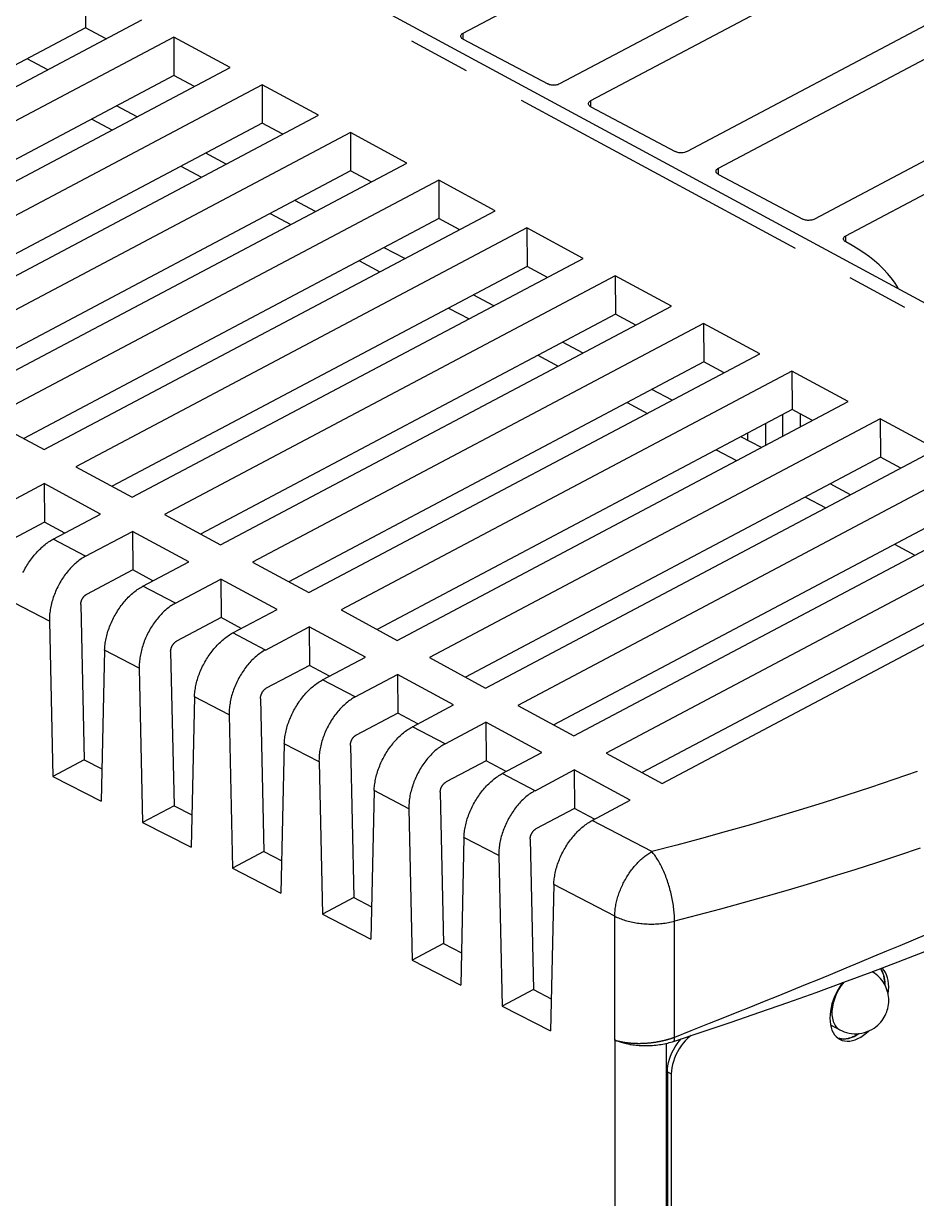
# Model space of a CAD drawing. Extents: x 0 to 34, y -0.3 to 21.7.
# Drawn here: x 28.954 to 30.965, y 12.796 to 15.443 of the extents above; entities that cross this region are included whole.
import ezdxf

# ---------------------------------------------------------------- set-up
doc = ezdxf.new("R2010")
doc.units = 0
doc.header["$LTSCALE"] = 1.87
doc.linetypes.add('CENTER', pattern=[0.6, 0.375, -0.075, 0.075, -0.075])
doc.layers.get('0').update_dxf_attribs({"linetype": 'CONTINUOUS'})
doc.layers.add('DEFAULT_1', color=7, linetype='CENTER')

msp = doc.modelspace()

# ---------------------------------------------------------------- linework, layer by layer
at = {"color": 7, "linetype": 'CONTINUOUS'}
for p, q in [((31.736, 14.4065), (27.6872, 16.5945)), ((29.9442, 15.4216), (30.6991, 15.8216)), ((30.9156, 15.7068), (30.1608, 15.3068)), ((30.2315, 15.2693), (30.9863, 15.6694)), ((31.2029, 15.5546), (30.448, 15.1546)), ((29.0932, 15.5199), (29.0938, 15.4334)), ((30.5187, 15.1171), (31.2736, 15.5171)), ((28.2046, 14.9128), (29.2205, 15.4511)), ((29.0938, 15.4334), (28.1586, 14.9376)), ((29.2921, 15.4124), (28.2762, 14.8741)), ((29.14, 15.4084), (29.0938, 15.4334)), ((29.2921, 15.4124), (29.2927, 15.3259)), ((29.4193, 15.3437), (29.2921, 15.4124)), ((29.9442, 15.4075), (30.1343, 15.3068)), ((31.4901, 15.4024), (30.7353, 15.0024)), ((29.009, 15.339), (28.9624, 15.3637)), ((30.806, 14.9649), (31.5608, 15.3649)), ((28.4035, 14.8053), (29.4193, 15.3437)), ((29.2927, 15.3259), (28.3575, 14.8302)), ((29.491, 15.3049), (28.4752, 14.7666)), ((29.3388, 15.301), (29.2927, 15.3259)), ((29.491, 15.3049), (29.4916, 15.2184)), ((29.6181, 15.2362), (29.491, 15.3049)), ((29.2098, 15.2326), (29.1633, 15.2573)), ((30.2315, 15.2553), (30.4215, 15.1546)), ((28.6023, 14.6979), (29.6181, 15.2362)), ((29.1076, 15.2278), (29.1541, 15.2031)), ((29.4916, 15.2184), (28.5565, 14.7227)), ((29.6899, 15.1974), (28.6741, 14.6591)), ((29.5376, 15.1935), (29.4916, 15.2184)), ((29.6899, 15.1974), (29.6905, 15.1109)), ((29.8169, 15.1287), (29.6899, 15.1974)), ((29.4106, 15.1262), (29.3642, 15.1508)), ((28.8012, 14.5905), (29.8169, 15.1287)), ((29.3085, 15.1213), (29.3549, 15.0967)), ((29.6905, 15.1109), (28.7554, 14.6152)), ((29.8888, 15.0899), (28.8731, 14.5517)), ((29.7364, 15.0861), (29.6905, 15.1109)), ((29.8888, 15.0899), (29.8894, 15.0034)), ((30.0157, 15.0213), (29.8888, 15.0899)), ((30.5187, 15.1031), (30.7088, 15.0024)), ((29.6114, 15.0198), (29.565, 15.0444)), ((29.0001, 14.4831), (30.0157, 15.0213)), ((29.5094, 15.0149), (29.5557, 14.9903)), ((29.8894, 15.0034), (28.9544, 14.5077)), ((29.9352, 14.9786), (29.8894, 15.0034)), ((30.0876, 14.9824), (29.072, 14.4442)), ((30.0876, 14.9824), (30.0883, 14.8959)), ((30.2145, 14.9138), (30.0876, 14.9824)), ((29.8122, 14.9134), (29.7659, 14.9379)), ((29.1989, 14.3756), (30.2145, 14.9138)), ((29.7103, 14.9084), (29.7565, 14.8839)), ((30.0883, 14.8959), (29.1533, 14.4003)), ((30.134, 14.8711), (30.0883, 14.8959)), ((30.2865, 14.8749), (29.271, 14.3367)), ((30.2865, 14.8749), (30.2872, 14.7884)), ((30.4133, 14.8064), (30.2865, 14.8749)), ((30.013, 14.807), (29.9668, 14.8315)), ((29.3978, 14.2682), (30.4133, 14.8064)), ((29.9111, 14.802), (29.9573, 14.7775)), ((30.2872, 14.7884), (29.3523, 14.2928)), ((30.3328, 14.7637), (30.2872, 14.7884)), ((30.4854, 14.7674), (29.4699, 14.2292)), ((30.4854, 14.7674), (30.486, 14.6808)), ((30.6121, 14.6989), (30.4854, 14.7674)), ((30.2138, 14.7006), (30.1677, 14.725)), ((29.5966, 14.1608), (30.6121, 14.6989)), ((30.112, 14.6955), (30.1581, 14.6711)), ((30.486, 14.6808), (29.5512, 14.1853)), ((30.5316, 14.6562), (30.486, 14.6808)), ((30.6843, 14.6599), (29.6689, 14.1218)), ((30.6843, 14.6599), (30.6849, 14.5733)), ((30.8109, 14.5914), (30.6843, 14.6599)), ((30.4146, 14.5942), (30.3686, 14.6186)), ((29.7955, 14.0533), (30.8109, 14.5914)), ((30.3129, 14.5891), (30.3589, 14.5647)), ((30.6849, 14.5733), (29.7502, 14.0778)), ((30.7304, 14.5488), (30.6849, 14.5733)), ((28.8731, 14.5517), (29.0001, 14.4831)), ((30.8832, 14.5524), (29.8678, 14.0143)), ((30.8832, 14.5524), (30.8838, 14.4658)), ((31.0097, 14.484), (30.8832, 14.5524)), ((30.6154, 14.4878), (30.5695, 14.5121)), ((29.9944, 13.9459), (31.0097, 14.484)), ((30.5138, 14.4826), (30.5597, 14.4583)), ((30.8838, 14.4658), (29.9491, 13.9703)), ((30.9292, 14.4413), (30.8838, 14.4658)), ((29.072, 14.4442), (29.1989, 14.3756)), ((31.0821, 14.4448), (30.0668, 13.9068)), ((28.8914, 14.3485), (29.0005, 14.4063)), ((29.0005, 14.4063), (29.0011, 14.3195)), ((29.1273, 14.3377), (29.0005, 14.4063)), ((30.8161, 14.3814), (30.7703, 14.4057)), ((30.1932, 13.8385), (31.2085, 14.3765)), ((30.7147, 14.3762), (30.7605, 14.3519)), ((31.0827, 14.3583), (30.1481, 13.8629)), ((29.0205, 14.2811), (29.1273, 14.3377)), ((29.271, 14.3367), (29.3978, 14.2682)), ((31.281, 14.3373), (30.2657, 13.7993)), ((29.0011, 14.3195), (28.8933, 14.2624)), ((29.0466, 14.2949), (29.0011, 14.3195)), ((29.0938, 14.2428), (29.1994, 14.2988)), ((29.1994, 14.2988), (29.2, 14.212)), ((29.3261, 14.2302), (29.1994, 14.2988)), ((30.3921, 13.7311), (31.4073, 14.2691)), ((30.9155, 14.2697), (30.9613, 14.2455)), ((31.2816, 14.2508), (30.347, 13.7554)), ((29.2228, 14.1755), (29.3261, 14.2302)), ((29.4699, 14.2292), (29.5966, 14.1608)), ((29.2, 14.212), (29.0957, 14.1568)), ((29.2454, 14.1875), (29.2, 14.212)), ((29.2962, 14.1372), (29.3982, 14.1913)), ((29.3982, 14.1913), (29.3989, 14.1045)), ((29.5249, 14.1228), (29.3982, 14.1913)), ((29.0828, 14.1337), (29.0905, 13.7843)), ((29.4251, 14.0699), (29.5249, 14.1228)), ((29.6689, 14.1218), (29.7955, 14.0533)), ((29.0121, 14.0965), (29.0198, 13.7468)), ((29.3989, 14.1045), (29.2981, 14.0511)), ((29.4442, 14.08), (29.3989, 14.1045)), ((29.4986, 14.0315), (29.5971, 14.0837)), ((29.5971, 14.0837), (29.5978, 13.997)), ((29.7237, 14.0153), (29.5971, 14.0837)), ((29.1366, 14.0315), (29.129, 13.6909)), ((29.2852, 14.028), (29.2928, 13.6807)), ((29.6274, 13.9643), (29.7237, 14.0153)), ((29.8678, 14.0143), (29.9944, 13.9459)), ((29.2145, 13.9908), (29.2221, 13.6432)), ((29.5978, 13.997), (29.5005, 13.9455)), ((29.643, 13.9725), (29.5978, 13.997)), ((29.701, 13.9259), (29.796, 13.9762)), ((29.796, 13.9762), (29.7966, 13.8895)), ((29.9225, 13.9079), (29.796, 13.9762)), ((29.3389, 13.9259), (29.3313, 13.5873)), ((29.4876, 13.9224), (29.4952, 13.5772)), ((29.8297, 13.8587), (29.9225, 13.9079)), ((30.0668, 13.9068), (30.1932, 13.8385)), ((29.4169, 13.8852), (29.4245, 13.5397)), ((29.7966, 13.8895), (29.7029, 13.8398)), ((29.8418, 13.8651), (29.7966, 13.8895)), ((29.9034, 13.8202), (29.9949, 13.8687)), ((29.9949, 13.8687), (29.9955, 13.782)), ((30.1213, 13.8004), (29.9949, 13.8687)), ((29.5412, 13.8203), (29.5337, 13.4838)), ((29.69, 13.8167), (29.6975, 13.4736)), ((30.032, 13.7531), (30.1213, 13.8004)), ((30.2657, 13.7993), (30.3921, 13.7311)), ((29.0905, 13.7843), (29.0198, 13.7468)), ((29.0905, 13.7843), (29.1306, 13.7637)), ((29.6193, 13.7795), (29.6268, 13.4361)), ((29.9955, 13.782), (29.9053, 13.7342)), ((30.0406, 13.7576), (29.9955, 13.782)), ((29.0198, 13.7468), (29.129, 13.6909)), ((30.1058, 13.7146), (30.1938, 13.7612)), ((30.1938, 13.7612), (30.1944, 13.6745)), ((30.3201, 13.6929), (30.1938, 13.7612)), ((29.7435, 13.7147), (29.736, 13.3802)), ((29.8924, 13.711), (29.8999, 13.3701)), ((30.2343, 13.6475), (30.3201, 13.6929)), ((29.2928, 13.6807), (29.2221, 13.6432)), ((29.2928, 13.6807), (29.333, 13.6602)), ((29.8217, 13.6739), (29.8292, 13.3326)), ((30.1944, 13.6745), (30.1077, 13.6285)), ((30.2394, 13.6502), (30.1944, 13.6745)), ((29.2221, 13.6432), (29.3313, 13.5873)), ((29.9458, 13.609), (29.9384, 13.2767)), ((30.0948, 13.6054), (30.1022, 13.2665)), ((29.4952, 13.5772), (29.4245, 13.5397)), ((29.4952, 13.5772), (29.5353, 13.5566)), ((30.024, 13.5682), (30.0315, 13.229)), ((29.4245, 13.5397), (29.5337, 13.4838)), ((30.1481, 13.5034), (30.1407, 13.1732)), ((29.6975, 13.4736), (29.6268, 13.4361)), ((29.6975, 13.4736), (29.7376, 13.4531)), ((29.6268, 13.4361), (29.736, 13.3802)), ((29.8999, 13.3701), (29.8292, 13.3326)), ((29.8999, 13.3701), (29.94, 13.3495)), ((29.8292, 13.3326), (29.9384, 13.2767)), ((30.8862, 13.3096), (30.8834, 13.3138)), ((30.8835, 13.3138), (30.8841, 13.3129)), ((30.1022, 13.2665), (30.0315, 13.229)), ((30.1022, 13.2665), (30.1423, 13.246)), ((30.8959, 13.2723), (30.894, 13.2764)), ((30.0315, 13.229), (30.1407, 13.1732)), ((30.7712, 13.1869), (30.7923, 13.1757)), ((30.4577, 13.1631), (30.4547, 13.1609)), ((30.7881, 13.1569), (30.7922, 13.1544)), ((30.2859, 13.1525), (30.2856, 13.1526)), ((30.2856, 13.1526), (30.2863, 13.1522)), ((30.2863, 13.1523), (30.2858, 13.1525)), ((30.2914, 13.1499), (30.2914, 13.1505)), ((30.2914, 13.1499), (30.2918, 13.1497)), ((30.2919, 13.1503), (30.2918, 13.1503)), ((30.2918, 13.1503), (30.2918, 13.1503)), ((30.292, 13.1502), (30.2919, 13.1503)), ((30.2921, 13.1502), (30.292, 13.1502)), ((30.2922, 13.1501), (30.2921, 13.1502)), ((30.2924, 13.1501), (30.2922, 13.1501)), ((30.2927, 13.15), (30.2924, 13.1501)), ((30.293, 13.1499), (30.2927, 13.15)), ((30.2935, 13.1497), (30.293, 13.1499)), ((30.2941, 13.1495), (30.2935, 13.1497)), ((30.2949, 13.1492), (30.2941, 13.1495)), ((30.2957, 13.149), (30.2949, 13.1492)), ((30.2965, 13.1487), (30.2957, 13.149)), ((30.2974, 13.1484), (30.2965, 13.1487)), ((30.2983, 13.1482), (30.2974, 13.1484)), ((30.2991, 13.1479), (30.2983, 13.1482)), ((30.2999, 13.1477), (30.2991, 13.1479)), ((30.3007, 13.1474), (30.2999, 13.1477)), ((30.3017, 13.1471), (30.3007, 13.1474)), ((30.3025, 13.1469), (30.3017, 13.1471)), ((30.3034, 13.1467), (30.3025, 13.1469)), ((30.3044, 13.1464), (30.3034, 13.1467)), ((30.3055, 13.1461), (30.3044, 13.1464)), ((30.3063, 13.1459), (30.3055, 13.1461)), ((30.3071, 13.1457), (30.3063, 13.1459)), ((30.308, 13.1455), (30.3071, 13.1457)), ((30.3089, 13.1453), (30.308, 13.1455)), ((30.3099, 13.145), (30.3089, 13.1453)), ((30.3109, 13.1448), (30.3099, 13.145)), ((30.312, 13.1446), (30.3109, 13.1448)), ((30.3132, 13.1443), (30.312, 13.1446)), ((30.3145, 13.144), (30.3132, 13.1443)), ((30.3158, 13.1438), (30.3145, 13.144)), ((30.7941, 13.1555), (30.7997, 13.155)), ((30.4039, 13.0812), (30.4039, 11.3225)), ((30.4127, 13.0765), (30.4127, 11.3178))]:
    msp.add_line(p, q, dxfattribs=at)
for points in [[(29.9387, 15.4146), (29.9389, 15.4159), (29.9394, 15.4172), (29.9402, 15.4184), (29.9412, 15.4195), (29.9426, 15.4206), (29.9442, 15.4216)], [(29.9442, 15.4075), (29.9426, 15.4085), (29.9412, 15.4096), (29.9402, 15.4107), (29.9394, 15.412), (29.9389, 15.4133), (29.9387, 15.4146)], [(30.1608, 15.3068), (30.1589, 15.306), (30.1569, 15.3052), (30.1548, 15.3047), (30.1524, 15.3043), (30.15, 15.304), (30.1476, 15.3039), (30.1451, 15.304), (30.1426, 15.3043), (30.1403, 15.3047), (30.1382, 15.3052), (30.1361, 15.306), (30.1343, 15.3068)], [(30.226, 15.2623), (30.2262, 15.2636), (30.2267, 15.2649), (30.2274, 15.2662), (30.2285, 15.2673), (30.2299, 15.2684), (30.2315, 15.2693)], [(30.2315, 15.2553), (30.2298, 15.2563), (30.2285, 15.2574), (30.2274, 15.2585), (30.2267, 15.2597), (30.2262, 15.261), (30.226, 15.2623)], [(30.448, 15.1546), (30.4462, 15.1537), (30.4442, 15.153), (30.442, 15.1525), (30.4397, 15.152), (30.4373, 15.1518), (30.4348, 15.1517), (30.4324, 15.1518), (30.4299, 15.152), (30.4276, 15.1524), (30.4254, 15.153), (30.4234, 15.1537), (30.4215, 15.1546)], [(30.5133, 15.1101), (30.5134, 15.1114), (30.5139, 15.1127), (30.5147, 15.1139), (30.5158, 15.1151), (30.5171, 15.1161), (30.5187, 15.1171)], [(30.5187, 15.1031), (30.5171, 15.1041), (30.5158, 15.1051), (30.5147, 15.1063), (30.5139, 15.1075), (30.5134, 15.1088), (30.5133, 15.1101)], [(30.7353, 15.0024), (30.7334, 15.0015), (30.7314, 15.0008), (30.7293, 15.0002), (30.727, 14.9998), (30.7245, 14.9996), (30.7221, 14.9995), (30.7196, 14.9995), (30.7172, 14.9998), (30.7148, 15.0002), (30.7127, 15.0008), (30.7107, 15.0015), (30.7088, 15.0024)], [(30.8005, 14.9579), (30.8007, 14.9592), (30.8012, 14.9605), (30.802, 14.9617), (30.803, 14.9628), (30.8044, 14.9639), (30.806, 14.9649)], [(30.806, 14.9508), (30.8044, 14.9518), (30.803, 14.9529), (30.802, 14.9541), (30.8012, 14.9553), (30.8007, 14.9566), (30.8005, 14.9579)], [(30.9243, 14.8452), (30.9217, 14.8499), (30.9151, 14.8601), (30.9077, 14.8702), (30.8995, 14.8801), (30.8904, 14.8899), (30.8806, 14.8994), (30.87, 14.9086), (30.8586, 14.9176), (30.8465, 14.9264), (30.8337, 14.9348), (30.8202, 14.943), (30.806, 14.9508)], [(28.9526, 14.206), (28.9543, 14.2093), (28.956, 14.2125), (28.9578, 14.2157), (28.9596, 14.2189), (28.9614, 14.222), (28.9634, 14.2251), (28.9654, 14.2282), (28.9674, 14.2312), (28.9695, 14.2342), (28.9716, 14.2371), (28.9738, 14.24), (28.976, 14.2428), (28.9782, 14.2455), (28.9805, 14.2482), (28.9829, 14.2508), (28.9852, 14.2534), (28.9876, 14.2559), (28.99, 14.2583), (28.9925, 14.2606), (28.995, 14.2629), (28.9975, 14.2651), (29, 14.2672), (29.0025, 14.2693), (29.0051, 14.2712), (29.0076, 14.2731), (29.0102, 14.2749), (29.0128, 14.2766), (29.0154, 14.2782), (29.0179, 14.2797), (29.0205, 14.2811)], [(29.0938, 14.2428), (29.0912, 14.2414), (29.0887, 14.2399), (29.0861, 14.2383), (29.0835, 14.2366), (29.081, 14.2348), (29.0784, 14.2329), (29.0759, 14.231), (29.0734, 14.2289), (29.0709, 14.2268), (29.0685, 14.2246), (29.066, 14.2223), (29.0636, 14.2199), (29.0613, 14.2174), (29.0589, 14.2149), (29.0566, 14.2123), (29.0544, 14.2097), (29.0521, 14.207), (29.05, 14.2042), (29.0478, 14.2013), (29.0457, 14.1984), (29.0437, 14.1955), (29.0417, 14.1925), (29.0397, 14.1894), (29.0378, 14.1863), (29.036, 14.1831), (29.0342, 14.18), (29.0325, 14.1767), (29.0308, 14.1735), (29.0292, 14.1702), (29.0277, 14.1669), (29.0262, 14.1635), (29.0248, 14.1602), (29.0235, 14.1568), (29.0222, 14.1534), (29.021, 14.15), (29.0199, 14.1466), (29.0188, 14.1431), (29.0179, 14.1397), (29.017, 14.1363), (29.0161, 14.1329), (29.0154, 14.1295), (29.0147, 14.1261), (29.0141, 14.1227), (29.0136, 14.1193), (29.0131, 14.116), (29.0127, 14.1126), (29.0125, 14.1093), (29.0122, 14.1061), (29.0121, 14.1028), (29.0121, 14.0996), (29.0121, 14.0965)], [(29.1366, 14.0315), (29.1367, 14.0346), (29.1369, 14.0377), (29.1372, 14.0408), (29.1375, 14.044), (29.138, 14.0473), (29.1385, 14.0505), (29.1391, 14.0538), (29.1397, 14.0571), (29.1404, 14.0604), (29.1413, 14.0637), (29.1421, 14.0671), (29.1431, 14.0704), (29.1441, 14.0738), (29.1452, 14.0771), (29.1464, 14.0805), (29.1477, 14.0838), (29.149, 14.0872), (29.1504, 14.0905), (29.1518, 14.0938), (29.1534, 14.0972), (29.1549, 14.1004), (29.1566, 14.1037), (29.1583, 14.1069), (29.1601, 14.1101), (29.1619, 14.1133), (29.1637, 14.1164), (29.1657, 14.1195), (29.1677, 14.1226), (29.1697, 14.1256), (29.1718, 14.1286), (29.1739, 14.1315), (29.1761, 14.1344), (29.1783, 14.1372), (29.1805, 14.1399), (29.1828, 14.1426), (29.1852, 14.1452), (29.1875, 14.1478), (29.1899, 14.1503), (29.1923, 14.1527), (29.1948, 14.155), (29.1973, 14.1573), (29.1998, 14.1595), (29.2023, 14.1616), (29.2048, 14.1637), (29.2074, 14.1656), (29.2099, 14.1675), (29.2125, 14.1693), (29.2151, 14.171), (29.2177, 14.1726), (29.2202, 14.1741), (29.2228, 14.1755)], [(29.0828, 14.1337), (29.0828, 14.1344), (29.0828, 14.1352), (29.0829, 14.136), (29.083, 14.1368), (29.0831, 14.1376), (29.0833, 14.1385), (29.0834, 14.1393), (29.0836, 14.1401), (29.0839, 14.141), (29.0841, 14.1418), (29.0844, 14.1426), (29.0847, 14.1435), (29.0851, 14.1443), (29.0854, 14.1451), (29.0858, 14.1459), (29.0862, 14.1467), (29.0867, 14.1475), (29.0871, 14.1482), (29.0876, 14.149), (29.0881, 14.1497), (29.0886, 14.1504), (29.0891, 14.1511), (29.0897, 14.1518), (29.0902, 14.1524), (29.0908, 14.153), (29.0914, 14.1536), (29.092, 14.1541), (29.0926, 14.1547), (29.0932, 14.1551), (29.0938, 14.1556), (29.0945, 14.156), (29.0951, 14.1564), (29.0957, 14.1568)], [(29.2962, 14.1372), (29.2936, 14.1358), (29.291, 14.1343), (29.2885, 14.1326), (29.2859, 14.1309), (29.2834, 14.1292), (29.2808, 14.1273), (29.2783, 14.1253), (29.2758, 14.1233), (29.2733, 14.1211), (29.2709, 14.1189), (29.2684, 14.1166), (29.266, 14.1142), (29.2637, 14.1118), (29.2613, 14.1093), (29.259, 14.1067), (29.2568, 14.104), (29.2545, 14.1013), (29.2523, 14.0985), (29.2502, 14.0957), (29.2481, 14.0928), (29.2461, 14.0898), (29.2441, 14.0868), (29.2421, 14.0837), (29.2402, 14.0806), (29.2384, 14.0775), (29.2366, 14.0743), (29.2349, 14.0711), (29.2332, 14.0678), (29.2316, 14.0645), (29.2301, 14.0612), (29.2286, 14.0579), (29.2272, 14.0545), (29.2259, 14.0511), (29.2246, 14.0477), (29.2234, 14.0443), (29.2223, 14.0409), (29.2212, 14.0375), (29.2203, 14.0341), (29.2193, 14.0306), (29.2185, 14.0272), (29.2178, 14.0238), (29.2171, 14.0204), (29.2165, 14.017), (29.2159, 14.0137), (29.2155, 14.0103), (29.2151, 14.007), (29.2148, 14.0037), (29.2146, 14.0004), (29.2145, 13.9972), (29.2145, 13.994), (29.2145, 13.9908)], [(29.3389, 13.9259), (29.339, 13.929), (29.3392, 13.9321), (29.3395, 13.9352), (29.3398, 13.9384), (29.3403, 13.9417), (29.3408, 13.9449), (29.3413, 13.9482), (29.342, 13.9515), (29.3427, 13.9548), (29.3436, 13.9581), (29.3444, 13.9615), (29.3454, 13.9648), (29.3464, 13.9682), (29.3475, 13.9715), (29.3487, 13.9749), (29.35, 13.9782), (29.3513, 13.9816), (29.3527, 13.9849), (29.3541, 13.9882), (29.3557, 13.9915), (29.3572, 13.9948), (29.3589, 13.9981), (29.3606, 14.0013), (29.3624, 14.0045), (29.3642, 14.0077), (29.366, 14.0108), (29.368, 14.0139), (29.37, 14.017), (29.372, 14.02), (29.3741, 14.023), (29.3762, 14.0259), (29.3784, 14.0287), (29.3806, 14.0316), (29.3828, 14.0343), (29.3851, 14.037), (29.3875, 14.0396), (29.3898, 14.0422), (29.3922, 14.0447), (29.3946, 14.0471), (29.3971, 14.0494), (29.3996, 14.0517), (29.4021, 14.0539), (29.4046, 14.056), (29.4071, 14.0581), (29.4097, 14.06), (29.4122, 14.0619), (29.4148, 14.0637), (29.4174, 14.0654), (29.42, 14.067), (29.4225, 14.0685), (29.4251, 14.0699)], [(29.2852, 14.028), (29.2852, 14.0288), (29.2852, 14.0296), (29.2853, 14.0304), (29.2854, 14.0312), (29.2855, 14.032), (29.2856, 14.0328), (29.2858, 14.0337), (29.286, 14.0345), (29.2863, 14.0353), (29.2865, 14.0362), (29.2868, 14.037), (29.2871, 14.0378), (29.2875, 14.0386), (29.2878, 14.0394), (29.2882, 14.0403), (29.2886, 14.041), (29.2891, 14.0418), (29.2895, 14.0426), (29.29, 14.0433), (29.2905, 14.0441), (29.291, 14.0448), (29.2915, 14.0454), (29.2921, 14.0461), (29.2926, 14.0467), (29.2932, 14.0473), (29.2938, 14.0479), (29.2944, 14.0485), (29.295, 14.049), (29.2956, 14.0495), (29.2962, 14.0499), (29.2969, 14.0504), (29.2975, 14.0508), (29.2981, 14.0511)], [(29.4986, 14.0315), (29.496, 14.0301), (29.4934, 14.0286), (29.4909, 14.027), (29.4883, 14.0253), (29.4857, 14.0235), (29.4832, 14.0216), (29.4807, 14.0197), (29.4782, 14.0176), (29.4757, 14.0155), (29.4733, 14.0133), (29.4708, 14.011), (29.4684, 14.0086), (29.4661, 14.0061), (29.4637, 14.0036), (29.4614, 14.001), (29.4591, 13.9984), (29.4569, 13.9956), (29.4547, 13.9929), (29.4526, 13.99), (29.4505, 13.9871), (29.4485, 13.9842), (29.4465, 13.9811), (29.4445, 13.9781), (29.4426, 13.975), (29.4408, 13.9718), (29.439, 13.9687), (29.4373, 13.9654), (29.4356, 13.9622), (29.434, 13.9589), (29.4325, 13.9556), (29.431, 13.9522), (29.4296, 13.9489), (29.4283, 13.9455), (29.427, 13.9421), (29.4258, 13.9387), (29.4247, 13.9353), (29.4236, 13.9318), (29.4226, 13.9284), (29.4217, 13.925), (29.4209, 13.9216), (29.4201, 13.9182), (29.4195, 13.9148), (29.4189, 13.9114), (29.4183, 13.908), (29.4179, 13.9047), (29.4175, 13.9013), (29.4172, 13.898), (29.417, 13.8948), (29.4169, 13.8915), (29.4168, 13.8883), (29.4169, 13.8852)], [(29.5412, 13.8203), (29.5413, 13.8233), (29.5415, 13.8265), (29.5418, 13.8296), (29.5421, 13.8328), (29.5426, 13.8361), (29.5431, 13.8393), (29.5436, 13.8426), (29.5443, 13.8459), (29.545, 13.8492), (29.5459, 13.8525), (29.5467, 13.8559), (29.5477, 13.8592), (29.5487, 13.8626), (29.5498, 13.8659), (29.551, 13.8693), (29.5523, 13.8726), (29.5536, 13.876), (29.555, 13.8793), (29.5564, 13.8826), (29.558, 13.8859), (29.5595, 13.8892), (29.5612, 13.8925), (29.5629, 13.8957), (29.5646, 13.8989), (29.5665, 13.9021), (29.5683, 13.9052), (29.5703, 13.9083), (29.5723, 13.9114), (29.5743, 13.9144), (29.5764, 13.9174), (29.5785, 13.9203), (29.5807, 13.9231), (29.5829, 13.9259), (29.5851, 13.9287), (29.5874, 13.9314), (29.5898, 13.934), (29.5921, 13.9366), (29.5945, 13.9391), (29.5969, 13.9415), (29.5994, 13.9438), (29.6019, 13.9461), (29.6044, 13.9483), (29.6069, 13.9504), (29.6094, 13.9525), (29.612, 13.9544), (29.6145, 13.9563), (29.6171, 13.9581), (29.6197, 13.9598), (29.6223, 13.9614), (29.6248, 13.9629), (29.6274, 13.9643)], [(29.4876, 13.9224), (29.4876, 13.9231), (29.4876, 13.9239), (29.4877, 13.9247), (29.4878, 13.9255), (29.4879, 13.9263), (29.488, 13.9272), (29.4882, 13.928), (29.4884, 13.9288), (29.4887, 13.9297), (29.4889, 13.9305), (29.4892, 13.9313), (29.4895, 13.9322), (29.4899, 13.933), (29.4902, 13.9338), (29.4906, 13.9346), (29.491, 13.9354), (29.4915, 13.9362), (29.4919, 13.9369), (29.4924, 13.9377), (29.4929, 13.9384), (29.4934, 13.9391), (29.4939, 13.9398), (29.4945, 13.9405), (29.495, 13.9411), (29.4956, 13.9417), (29.4962, 13.9423), (29.4968, 13.9428), (29.4974, 13.9433), (29.498, 13.9438), (29.4986, 13.9443), (29.4992, 13.9447), (29.4999, 13.9451), (29.5005, 13.9455)], [(29.701, 13.9259), (29.6984, 13.9245), (29.6958, 13.9229), (29.6933, 13.9213), (29.6907, 13.9196), (29.6881, 13.9178), (29.6856, 13.916), (29.6831, 13.914), (29.6806, 13.912), (29.6781, 13.9098), (29.6756, 13.9076), (29.6732, 13.9053), (29.6708, 13.9029), (29.6684, 13.9005), (29.6661, 13.898), (29.6638, 13.8954), (29.6615, 13.8927), (29.6593, 13.89), (29.6571, 13.8872), (29.655, 13.8844), (29.6529, 13.8815), (29.6509, 13.8785), (29.6489, 13.8755), (29.6469, 13.8724), (29.645, 13.8693), (29.6432, 13.8662), (29.6414, 13.863), (29.6397, 13.8598), (29.638, 13.8565), (29.6364, 13.8532), (29.6349, 13.8499), (29.6334, 13.8466), (29.632, 13.8432), (29.6307, 13.8398), (29.6294, 13.8364), (29.6282, 13.833), (29.6271, 13.8296), (29.626, 13.8262), (29.625, 13.8228), (29.6241, 13.8193), (29.6233, 13.8159), (29.6225, 13.8125), (29.6219, 13.8091), (29.6213, 13.8057), (29.6207, 13.8024), (29.6203, 13.799), (29.6199, 13.7957), (29.6196, 13.7924), (29.6194, 13.7891), (29.6193, 13.7859), (29.6192, 13.7827), (29.6193, 13.7795)], [(29.7435, 13.7147), (29.7436, 13.7177), (29.7438, 13.7209), (29.7441, 13.724), (29.7444, 13.7272), (29.7449, 13.7304), (29.7454, 13.7337), (29.7459, 13.737), (29.7466, 13.7403), (29.7473, 13.7436), (29.7482, 13.7469), (29.749, 13.7503), (29.75, 13.7536), (29.751, 13.757), (29.7521, 13.7603), (29.7533, 13.7637), (29.7546, 13.767), (29.7559, 13.7704), (29.7573, 13.7737), (29.7587, 13.777), (29.7602, 13.7803), (29.7618, 13.7836), (29.7635, 13.7869), (29.7652, 13.7901), (29.7669, 13.7933), (29.7688, 13.7965), (29.7706, 13.7996), (29.7726, 13.8027), (29.7746, 13.8058), (29.7766, 13.8088), (29.7787, 13.8118), (29.7808, 13.8147), (29.783, 13.8175), (29.7852, 13.8203), (29.7874, 13.8231), (29.7897, 13.8258), (29.7921, 13.8284), (29.7944, 13.831), (29.7968, 13.8335), (29.7992, 13.8359), (29.8017, 13.8382), (29.8042, 13.8405), (29.8067, 13.8427), (29.8092, 13.8448), (29.8117, 13.8469), (29.8143, 13.8488), (29.8168, 13.8507), (29.8194, 13.8525), (29.822, 13.8541), (29.8246, 13.8557), (29.8271, 13.8573), (29.8297, 13.8587)], [(29.69, 13.8167), (29.69, 13.8175), (29.69, 13.8183), (29.6901, 13.8191), (29.6902, 13.8199), (29.6903, 13.8207), (29.6904, 13.8215), (29.6906, 13.8223), (29.6908, 13.8232), (29.691, 13.824), (29.6913, 13.8249), (29.6916, 13.8257), (29.6919, 13.8265), (29.6922, 13.8273), (29.6926, 13.8281), (29.693, 13.8289), (29.6934, 13.8297), (29.6938, 13.8305), (29.6943, 13.8313), (29.6948, 13.832), (29.6953, 13.8328), (29.6958, 13.8335), (29.6963, 13.8341), (29.6969, 13.8348), (29.6974, 13.8354), (29.698, 13.836), (29.6986, 13.8366), (29.6992, 13.8372), (29.6998, 13.8377), (29.7004, 13.8382), (29.701, 13.8386), (29.7016, 13.8391), (29.7023, 13.8395), (29.7029, 13.8398)], [(29.9034, 13.8202), (29.9008, 13.8188), (29.8982, 13.8173), (29.8956, 13.8157), (29.8931, 13.814), (29.8905, 13.8122), (29.888, 13.8103), (29.8855, 13.8084), (29.883, 13.8063), (29.8805, 13.8042), (29.878, 13.8019), (29.8756, 13.7997), (29.8732, 13.7973), (29.8708, 13.7948), (29.8685, 13.7923), (29.8662, 13.7897), (29.8639, 13.7871), (29.8617, 13.7843), (29.8595, 13.7816), (29.8574, 13.7787), (29.8553, 13.7758), (29.8532, 13.7729), (29.8512, 13.7698), (29.8493, 13.7668), (29.8474, 13.7637), (29.8456, 13.7605), (29.8438, 13.7573), (29.8421, 13.7541), (29.8404, 13.7509), (29.8388, 13.7476), (29.8373, 13.7443), (29.8358, 13.7409), (29.8344, 13.7376), (29.8331, 13.7342), (29.8318, 13.7308), (29.8306, 13.7274), (29.8295, 13.724), (29.8284, 13.7205), (29.8274, 13.7171), (29.8265, 13.7137), (29.8257, 13.7103), (29.8249, 13.7069), (29.8242, 13.7035), (29.8236, 13.7001), (29.8231, 13.6967), (29.8227, 13.6934), (29.8223, 13.69), (29.822, 13.6867), (29.8218, 13.6835), (29.8217, 13.6802), (29.8216, 13.677), (29.8217, 13.6739)], [(29.9458, 13.609), (29.9459, 13.6121), (29.9461, 13.6153), (29.9464, 13.6184), (29.9467, 13.6216), (29.9472, 13.6248), (29.9477, 13.6281), (29.9482, 13.6314), (29.9489, 13.6347), (29.9496, 13.638), (29.9505, 13.6413), (29.9513, 13.6447), (29.9523, 13.648), (29.9533, 13.6514), (29.9544, 13.6547), (29.9556, 13.6581), (29.9569, 13.6614), (29.9582, 13.6648), (29.9596, 13.6681), (29.961, 13.6714), (29.9625, 13.6747), (29.9641, 13.678), (29.9658, 13.6813), (29.9675, 13.6845), (29.9692, 13.6877), (29.9711, 13.6909), (29.9729, 13.694), (29.9749, 13.6971), (29.9769, 13.7002), (29.9789, 13.7032), (29.981, 13.7062), (29.9831, 13.7091), (29.9853, 13.7119), (29.9875, 13.7147), (29.9897, 13.7175), (29.992, 13.7202), (29.9944, 13.7228), (29.9967, 13.7254), (29.9991, 13.7279), (30.0015, 13.7303), (30.004, 13.7326), (30.0065, 13.7349), (30.009, 13.7371), (30.0115, 13.7392), (30.014, 13.7413), (30.0166, 13.7432), (30.0191, 13.7451), (30.0217, 13.7469), (30.0243, 13.7485), (30.0269, 13.7501), (30.0294, 13.7517), (30.032, 13.7531)], [(29.8924, 13.711), (29.8924, 13.7118), (29.8924, 13.7126), (29.8925, 13.7134), (29.8926, 13.7142), (29.8927, 13.715), (29.8928, 13.7159), (29.893, 13.7167), (29.8932, 13.7175), (29.8934, 13.7184), (29.8937, 13.7192), (29.894, 13.72), (29.8943, 13.7209), (29.8946, 13.7217), (29.895, 13.7225), (29.8954, 13.7233), (29.8958, 13.7241), (29.8962, 13.7249), (29.8967, 13.7256), (29.8972, 13.7264), (29.8977, 13.7271), (29.8982, 13.7278), (29.8987, 13.7285), (29.8993, 13.7292), (29.8998, 13.7298), (29.9004, 13.7304), (29.901, 13.731), (29.9016, 13.7315), (29.9022, 13.732), (29.9028, 13.7325), (29.9034, 13.733), (29.904, 13.7334), (29.9047, 13.7338), (29.9053, 13.7342)], [(30.1058, 13.7146), (30.1032, 13.7132), (30.1006, 13.7116), (30.098, 13.71), (30.0955, 13.7083), (30.0929, 13.7065), (30.0904, 13.7047), (30.0879, 13.7027), (30.0854, 13.7006), (30.0829, 13.6985), (30.0804, 13.6963), (30.078, 13.694), (30.0756, 13.6916), (30.0732, 13.6892), (30.0709, 13.6867), (30.0686, 13.6841), (30.0663, 13.6814), (30.0641, 13.6787), (30.0619, 13.6759), (30.0598, 13.6731), (30.0577, 13.6702), (30.0556, 13.6672), (30.0536, 13.6642), (30.0517, 13.6611), (30.0498, 13.658), (30.048, 13.6549), (30.0462, 13.6517), (30.0445, 13.6485), (30.0428, 13.6452), (30.0412, 13.6419), (30.0397, 13.6386), (30.0382, 13.6353), (30.0368, 13.6319), (30.0355, 13.6285), (30.0342, 13.6251), (30.033, 13.6217), (30.0319, 13.6183), (30.0308, 13.6149), (30.0298, 13.6115), (30.0289, 13.608), (30.0281, 13.6046), (30.0273, 13.6012), (30.0266, 13.5978), (30.026, 13.5944), (30.0255, 13.591), (30.0251, 13.5877), (30.0247, 13.5844), (30.0244, 13.5811), (30.0242, 13.5778), (30.0241, 13.5746), (30.024, 13.5714), (30.024, 13.5682)], [(30.1481, 13.5034), (30.1482, 13.5065), (30.1484, 13.5097), (30.1487, 13.5128), (30.149, 13.516), (30.1495, 13.5192), (30.15, 13.5225), (30.1505, 13.5258), (30.1512, 13.5291), (30.1519, 13.5324), (30.1528, 13.5357), (30.1536, 13.5391), (30.1546, 13.5424), (30.1556, 13.5458), (30.1567, 13.5491), (30.1579, 13.5525), (30.1592, 13.5558), (30.1605, 13.5592), (30.1619, 13.5625), (30.1633, 13.5658), (30.1648, 13.5691), (30.1664, 13.5724), (30.1681, 13.5757), (30.1698, 13.5789), (30.1715, 13.5821), (30.1734, 13.5853), (30.1752, 13.5884), (30.1772, 13.5915), (30.1792, 13.5946), (30.1812, 13.5976), (30.1833, 13.6006), (30.1854, 13.6035), (30.1876, 13.6063), (30.1898, 13.6091), (30.192, 13.6119), (30.1943, 13.6146), (30.1967, 13.6172), (30.199, 13.6198), (30.2014, 13.6223), (30.2038, 13.6247), (30.2063, 13.627), (30.2088, 13.6293), (30.2113, 13.6315), (30.2138, 13.6336), (30.2163, 13.6356), (30.2189, 13.6376), (30.2214, 13.6395), (30.224, 13.6412), (30.2266, 13.6429), (30.2292, 13.6445), (30.2317, 13.646), (30.2343, 13.6475)], [(30.0948, 13.6054), (30.0948, 13.6062), (30.0948, 13.607), (30.0949, 13.6078), (30.0949, 13.6086), (30.0951, 13.6094), (30.0952, 13.6102), (30.0954, 13.611), (30.0956, 13.6119), (30.0958, 13.6127), (30.0961, 13.6135), (30.0964, 13.6144), (30.0967, 13.6152), (30.097, 13.616), (30.0974, 13.6168), (30.0978, 13.6176), (30.0982, 13.6184), (30.0986, 13.6192), (30.0991, 13.62), (30.0996, 13.6207), (30.1001, 13.6214), (30.1006, 13.6222), (30.1011, 13.6228), (30.1016, 13.6235), (30.1022, 13.6241), (30.1028, 13.6247), (30.1034, 13.6253), (30.104, 13.6259), (30.1046, 13.6264), (30.1052, 13.6269), (30.1058, 13.6273), (30.1064, 13.6278), (30.107, 13.6282), (30.1077, 13.6285)], [(30.8625, 13.3058), (30.9233, 13.3289), (30.9835, 13.3521), (31.0429, 13.3755), (31.1016, 13.3991), (31.1596, 13.4228), (31.2168, 13.4467)], [(30.7385, 13.2602), (30.8008, 13.2829), (30.8625, 13.3058)], [(30.8894, 13.2841), (30.8868, 13.2878), (30.8839, 13.2913), (30.8808, 13.2946), (30.8775, 13.2977), (30.8741, 13.3007), (30.8704, 13.3034), (30.8665, 13.3059), (30.865, 13.3068)], [(30.8841, 13.3129), (30.8852, 13.3112), (30.8863, 13.3094), (30.8873, 13.3075), (30.8882, 13.3055), (30.889, 13.3035), (30.8898, 13.3014), (30.8905, 13.2992)], [(30.8935, 13.277), (30.8932, 13.2845), (30.8923, 13.2915), (30.8909, 13.298), (30.8888, 13.304), (30.8862, 13.3096)], [(30.9024, 13.2723), (30.9021, 13.2798), (30.9012, 13.2868), (30.8997, 13.2933), (30.8976, 13.2994), (30.895, 13.3049), (30.8919, 13.3098), (30.8882, 13.314), (30.8869, 13.3151)], [(30.8905, 13.2992), (30.8911, 13.297), (30.8917, 13.2947), (30.8922, 13.2923)], [(30.8922, 13.2923), (30.8926, 13.2899), (30.8929, 13.2874), (30.8932, 13.2849), (30.8934, 13.2823), (30.8935, 13.2797), (30.8935, 13.2772)], [(30.7978, 13.2818), (30.7976, 13.2816), (30.7927, 13.2743), (30.7881, 13.2667), (30.784, 13.2587), (30.7803, 13.2507), (30.7772, 13.2425), (30.7745, 13.2341), (30.7725, 13.2259), (30.771, 13.2179), (30.7701, 13.2099), (30.7698, 13.2021)], [(30.894, 13.2764), (30.8918, 13.2803), (30.8894, 13.2841)], [(30.9024, 13.242), (30.9022, 13.2464), (30.9018, 13.2509), (30.9012, 13.2553), (30.9003, 13.2597), (30.8991, 13.264), (30.8976, 13.2682), (30.8959, 13.2723)], [(30.901, 13.2559), (30.9012, 13.2566), (30.9021, 13.2645), (30.9024, 13.2723)], [(30.4175, 13.1498), (30.4821, 13.1712), (30.5472, 13.1932), (30.6117, 13.2153), (30.6754, 13.2377), (30.7385, 13.2602)], [(30.8303, 13.167), (30.8361, 13.1675), (30.842, 13.1684), (30.8478, 13.1698), (30.8536, 13.1717), (30.859, 13.174), (30.8642, 13.1766), (30.8691, 13.1796), (30.8735, 13.1828), (30.8774, 13.1861), (30.881, 13.1896), (30.8842, 13.1931), (30.8872, 13.1967), (30.8898, 13.2004), (30.8922, 13.2042), (30.8943, 13.208), (30.8961, 13.212), (30.8977, 13.216), (30.8991, 13.22), (30.9002, 13.2242), (30.9011, 13.2284), (30.9018, 13.2328), (30.9022, 13.2373), (30.9024, 13.242)], [(30.7698, 13.2021), (30.7701, 13.1946), (30.771, 13.1876), (30.7725, 13.1811), (30.7745, 13.1751), (30.7772, 13.1696), (30.7803, 13.1647)], [(30.4547, 13.1609), (30.4494, 13.1564), (30.4442, 13.1512), (30.4392, 13.1455), (30.4345, 13.1394), (30.4302, 13.133), (30.4263, 13.1263), (30.4229, 13.1194), (30.4199, 13.1122), (30.4173, 13.1047), (30.4153, 13.0974), (30.4139, 13.0903), (30.413, 13.0833), (30.4127, 13.0765)], [(30.7803, 13.1647), (30.784, 13.1605), (30.7881, 13.1569)], [(30.8356, 13.1674), (30.8351, 13.1671), (30.8328, 13.1656), (30.8306, 13.1643), (30.8284, 13.163), (30.8261, 13.1618), (30.8239, 13.1607), (30.8217, 13.1597), (30.8194, 13.1588), (30.8172, 13.158), (30.815, 13.1573), (30.8128, 13.1567), (30.8106, 13.1561), (30.8085, 13.1557), (30.8063, 13.1554), (30.8042, 13.1551), (30.8021, 13.155), (30.8001, 13.155), (30.7981, 13.1551), (30.7961, 13.1552), (30.7941, 13.1555), (30.7922, 13.1559), (30.7903, 13.1563)], [(30.7922, 13.1544), (30.7927, 13.1541), (30.7976, 13.1521), (30.803, 13.1508), (30.8086, 13.1503), (30.8144, 13.1506), (30.8205, 13.1517), (30.8267, 13.1535), (30.8329, 13.1561), (30.8393, 13.1595), (30.8455, 13.1635), (30.8517, 13.1682), (30.8575, 13.1733)], [(30.7923, 13.1757), (30.7971, 13.1733), (30.8022, 13.1713), (30.8075, 13.1696), (30.8131, 13.1683), (30.8187, 13.1675), (30.8245, 13.167), (30.8303, 13.167)], [(30.7997, 13.155), (30.8056, 13.1553), (30.8116, 13.1564), (30.8178, 13.1582), (30.8241, 13.1608), (30.8304, 13.1642), (30.8355, 13.1674)], [(30.2856, 13.1526), (30.2856, 13.1526), (30.2855, 13.1526), (30.2855, 13.1527), (30.2854, 13.1527), (30.2854, 13.1527), (30.2853, 13.1527)], [(30.2918, 13.1497), (30.2914, 13.1499), (30.2903, 13.1504), (30.2886, 13.1512), (30.2863, 13.1523)], [(30.2916, 13.1504), (30.2915, 13.1504), (30.2915, 13.1504), (30.2915, 13.1504), (30.2915, 13.1505), (30.2914, 13.1505)], [(30.2918, 13.1503), (30.2917, 13.1503), (30.2917, 13.1503), (30.2917, 13.1504), (30.2916, 13.1504), (30.2916, 13.1504), (30.2916, 13.1504)], [(30.3196, 13.1431), (30.3189, 13.1432), (30.3181, 13.1434), (30.3173, 13.1435), (30.3166, 13.1436), (30.3158, 13.1438)], [(30.3196, 13.1431), (30.3225, 13.1426), (30.326, 13.1421), (30.3296, 13.1417), (30.3332, 13.1413), (30.3368, 13.141), (30.3405, 13.1407), (30.3442, 13.1405), (30.348, 13.1404), (30.3517, 13.1403), (30.3555, 13.1403), (30.3592, 13.1403), (30.363, 13.1404), (30.3668, 13.1406), (30.3706, 13.1408), (30.3744, 13.1411), (30.3782, 13.1415), (30.382, 13.142), (30.3858, 13.1425), (30.3896, 13.1431), (30.3933, 13.1437), (30.3971, 13.1444), (30.4008, 13.1452), (30.4045, 13.1461), (30.4082, 13.147), (30.4118, 13.148), (30.4154, 13.1491), (30.4175, 13.1498)], [(30.4039, 13.0812), (30.4042, 13.088), (30.405, 13.095), (30.4064, 13.1021), (30.4085, 13.1094), (30.411, 13.1168), (30.4141, 13.124), (30.4175, 13.131), (30.4214, 13.1377), (30.4256, 13.1441), (30.4303, 13.1502), (30.4351, 13.1556)]]:
    msp.add_lwpolyline(points, dxfattribs=at)
at = {"layer": 'DEFAULT_1', "color": 7, "linetype": 'CENTER'}
for p, q in [((31.6792, 14.403), (27.6313, 16.5904)), ((29.9442, 15.4075), (29.9442, 15.4216)), ((30.2315, 15.2553), (30.2315, 15.2693)), ((30.5187, 15.1031), (30.5187, 15.1171)), ((30.806, 14.9508), (30.806, 14.9649)), ((30.6628, 14.5616), (30.6628, 14.5129)), ((30.7032, 14.5634), (30.7032, 14.5344)), ((30.6256, 14.4932), (30.6256, 14.5419)), ((30.5851, 14.5038), (30.5851, 14.5204)), ((29.0938, 14.2428), (29.0205, 14.2811)), ((29.2962, 14.1372), (29.2228, 14.1755)), ((29.0121, 14.0965), (28.9343, 14.1371)), ((29.4986, 14.0315), (29.4251, 14.0699)), ((29.2145, 13.9908), (29.1366, 14.0315)), ((29.701, 13.9259), (29.6274, 13.9643)), ((29.4169, 13.8852), (29.3389, 13.9259)), ((29.9034, 13.8202), (29.8297, 13.8587)), ((29.6193, 13.7795), (29.5412, 13.8203)), ((30.1058, 13.7146), (30.032, 13.7531)), ((29.8217, 13.6739), (29.7435, 13.7147)), ((30.3686, 13.5774), (30.2343, 13.6475)), ((30.024, 13.5682), (29.9458, 13.609)), ((30.2853, 13.4318), (30.1481, 13.5034)), ((30.2853, 13.1527), (30.2853, 13.4318)), ((30.4199, 13.1587), (30.4199, 13.4238)), ((30.9572, 13.3781), (30.9271, 13.3654)), ((30.9873, 13.3909), (30.9572, 13.3781)), ((30.8969, 13.3527), (30.8666, 13.34)), ((30.9271, 13.3654), (30.8969, 13.3527)), ((30.8362, 13.3273), (30.8058, 13.3147)), ((30.8666, 13.34), (30.8362, 13.3273)), ((30.7447, 13.2895), (30.7141, 13.277)), ((30.7753, 13.3021), (30.7447, 13.2895)), ((30.8058, 13.3147), (30.7753, 13.3021)), ((30.6833, 13.2645), (30.6526, 13.2519)), ((30.7141, 13.277), (30.6833, 13.2645)), ((30.6217, 13.2394), (30.5908, 13.227)), ((30.6526, 13.2519), (30.6217, 13.2394)), ((30.5599, 13.2145), (30.5288, 13.2021)), ((30.5908, 13.227), (30.5599, 13.2145)), ((30.4978, 13.1897), (30.4567, 13.1733)), ((30.5288, 13.2021), (30.4978, 13.1897)), ((30.4567, 13.1733), (30.4199, 13.1587)), ((30.2863, 11.4197), (30.2863, 13.1522)), ((30.402, 11.4202), (30.402, 13.1455)), ((30.4039, 13.0812), (30.4127, 13.0765))]:
    msp.add_line(p, q, dxfattribs=at)
for points in [[(30.9664, 13.758), (30.9141, 13.7398), (30.8613, 13.722), (30.8081, 13.7045), (30.7545, 13.6873), (30.7005, 13.6705), (30.6461, 13.6541), (30.5913, 13.638), (30.5362, 13.6223), (30.4807, 13.607), (30.4248, 13.592), (30.3686, 13.5774)], [(30.9727, 13.5849), (30.9241, 13.5685), (30.8751, 13.5524), (30.8258, 13.5365), (30.7761, 13.521), (30.7262, 13.5057), (30.6759, 13.4908), (30.6253, 13.4761), (30.5744, 13.4618), (30.5232, 13.4477), (30.4717, 13.434), (30.4199, 13.4205)], [(30.2853, 13.4318), (30.2854, 13.4346), (30.2855, 13.4374), (30.2857, 13.4402), (30.2859, 13.4431), (30.2862, 13.446), (30.2866, 13.4489), (30.287, 13.4519), (30.2875, 13.4548), (30.2881, 13.4578), (30.2887, 13.4608), (30.2893, 13.4638), (30.2901, 13.4668), (30.2908, 13.4699), (30.2917, 13.4729), (30.2926, 13.4759), (30.2936, 13.4789), (30.2946, 13.482), (30.2956, 13.485), (30.2968, 13.488), (30.298, 13.491), (30.2992, 13.494), (30.3005, 13.497), (30.3018, 13.5), (30.3032, 13.503), (30.3046, 13.5059), (30.3061, 13.5088), (30.3076, 13.5117), (30.3092, 13.5146), (30.3108, 13.5174), (30.3125, 13.5202), (30.3142, 13.523), (30.316, 13.5257), (30.3178, 13.5284), (30.3196, 13.5311), (30.3214, 13.5337), (30.3233, 13.5363), (30.3253, 13.5388), (30.3272, 13.5413), (30.3292, 13.5438), (30.3312, 13.5461), (30.3333, 13.5485), (30.3354, 13.5508), (30.3375, 13.553), (30.3396, 13.5551), (30.3417, 13.5573), (30.3439, 13.5593), (30.3461, 13.5613), (30.3483, 13.5632), (30.3505, 13.5651), (30.3527, 13.5668), (30.355, 13.5686), (30.3572, 13.5702), (30.3595, 13.5718), (30.3618, 13.5733), (30.364, 13.5747), (30.3663, 13.5761), (30.3686, 13.5774)], [(30.4199, 13.4238), (30.4198, 13.4272), (30.4197, 13.4306), (30.4195, 13.4341), (30.4193, 13.4376), (30.419, 13.4412), (30.4186, 13.4447), (30.4182, 13.4484), (30.4178, 13.452), (30.4173, 13.4557), (30.4167, 13.4594), (30.4161, 13.4632), (30.4154, 13.4669), (30.4147, 13.4706), (30.414, 13.4744), (30.4131, 13.4782), (30.4123, 13.4819), (30.4114, 13.4857), (30.4104, 13.4894), (30.4094, 13.4932), (30.4084, 13.4969), (30.4073, 13.5006), (30.4062, 13.5043), (30.405, 13.5079), (30.4038, 13.5115), (30.4026, 13.5151), (30.4013, 13.5186), (30.4, 13.5221), (30.3986, 13.5255), (30.3972, 13.5289), (30.3958, 13.5323), (30.3944, 13.5355), (30.3929, 13.5387), (30.3914, 13.5419), (30.3899, 13.545), (30.3883, 13.548), (30.3868, 13.5509), (30.3852, 13.5538), (30.3836, 13.5565), (30.3819, 13.5592), (30.3803, 13.5618), (30.3787, 13.5643), (30.377, 13.5668), (30.3753, 13.5691), (30.3736, 13.5713), (30.372, 13.5734), (30.3703, 13.5755), (30.3686, 13.5774)], [(30.2853, 13.4318), (30.2881, 13.4305), (30.2909, 13.4292), (30.2937, 13.4279), (30.2967, 13.4267), (30.2997, 13.4255), (30.3028, 13.4244), (30.3059, 13.4234), (30.3091, 13.4224), (30.3124, 13.4214), (30.3157, 13.4205), (30.3191, 13.4197), (30.3225, 13.4189), (30.3259, 13.4182), (30.3294, 13.4175), (30.333, 13.4169), (30.3365, 13.4164), (30.3401, 13.4159), (30.3438, 13.4155), (30.3474, 13.4151), (30.3511, 13.4148), (30.3548, 13.4145), (30.3585, 13.4143), (30.3622, 13.4142), (30.3659, 13.4142), (30.3696, 13.4142), (30.3734, 13.4142), (30.3771, 13.4143), (30.3808, 13.4145), (30.3845, 13.4148), (30.3881, 13.4151), (30.3918, 13.4154), (30.3954, 13.4159), (30.399, 13.4164), (30.4026, 13.4169), (30.4061, 13.4175), (30.4096, 13.4182), (30.4131, 13.4189), (30.4165, 13.4197), (30.4199, 13.4205)], [(30.8008, 13.2829), (30.7979, 13.2792), (30.7951, 13.2753), (30.7924, 13.2713), (30.7899, 13.2671), (30.7875, 13.2628), (30.7853, 13.2584), (30.7833, 13.2539), (30.7814, 13.2494), (30.7798, 13.2449), (30.7784, 13.2403), (30.7772, 13.2358), (30.7761, 13.2313), (30.7754, 13.2268), (30.7748, 13.2224), (30.7744, 13.2181), (30.7743, 13.2139)], [(30.7743, 13.2139), (30.7744, 13.2098), (30.7748, 13.2058), (30.7754, 13.202), (30.7761, 13.1984), (30.7772, 13.1949), (30.7784, 13.1917), (30.7798, 13.1886), (30.7814, 13.1858), (30.7833, 13.1833), (30.7853, 13.181), (30.7875, 13.1789), (30.7899, 13.1771), (30.7923, 13.1757)], [(30.4199, 13.1587), (30.4189, 13.1583), (30.4178, 13.1579), (30.4168, 13.1575), (30.4158, 13.1572), (30.4147, 13.1568), (30.4137, 13.1565), (30.4126, 13.1561), (30.4116, 13.1558), (30.4105, 13.1554), (30.4094, 13.1551), (30.4084, 13.1548), (30.4073, 13.1544), (30.4062, 13.1541), (30.4051, 13.1538), (30.404, 13.1535), (30.403, 13.1532), (30.4019, 13.1529), (30.4008, 13.1526), (30.3997, 13.1523), (30.3986, 13.152), (30.3975, 13.1517), (30.3964, 13.1514), (30.3953, 13.1512), (30.3941, 13.1509), (30.393, 13.1507), (30.3919, 13.1504), (30.3908, 13.1502), (30.3897, 13.1499), (30.3886, 13.1497), (30.3874, 13.1494), (30.3863, 13.1492), (30.3852, 13.149), (30.384, 13.1488), (30.3829, 13.1486), (30.3818, 13.1484), (30.3807, 13.1482), (30.3795, 13.148), (30.3784, 13.1478), (30.3772, 13.1476), (30.3761, 13.1474), (30.375, 13.1472), (30.3738, 13.1471), (30.3727, 13.1469), (30.3715, 13.1468), (30.3704, 13.1466), (30.3693, 13.1465), (30.3681, 13.1463), (30.367, 13.1462), (30.3658, 13.1461), (30.3647, 13.1459), (30.3636, 13.1458), (30.3624, 13.1457), (30.3613, 13.1456), (30.3601, 13.1455), (30.359, 13.1454), (30.3579, 13.1453), (30.3567, 13.1452), (30.3556, 13.1452), (30.3545, 13.1451), (30.3533, 13.145), (30.3522, 13.145), (30.3511, 13.1449), (30.3499, 13.1449), (30.3488, 13.1448), (30.3477, 13.1448), (30.3466, 13.1447), (30.3454, 13.1447), (30.3443, 13.1447), (30.3432, 13.1447), (30.3421, 13.1446), (30.341, 13.1446), (30.3399, 13.1446), (30.3388, 13.1446), (30.3376, 13.1446), (30.3365, 13.1447), (30.3354, 13.1447), (30.3343, 13.1447), (30.3333, 13.1447), (30.3322, 13.1448), (30.3311, 13.1448), (30.33, 13.1449), (30.3289, 13.1449), (30.3278, 13.145), (30.3268, 13.145), (30.3257, 13.1451), (30.3246, 13.1452), (30.3236, 13.1452), (30.3225, 13.1453), (30.3215, 13.1454), (30.3204, 13.1455), (30.3194, 13.1456), (30.3183, 13.1457), (30.3173, 13.1458), (30.3162, 13.1459), (30.3152, 13.146), (30.3142, 13.1462), (30.3132, 13.1463), (30.3122, 13.1464), (30.3112, 13.1465), (30.3102, 13.1467), (30.3092, 13.1468), (30.3082, 13.147), (30.3072, 13.1471), (30.3062, 13.1473), (30.3052, 13.1475), (30.3043, 13.1476), (30.3033, 13.1478), (30.3024, 13.148), (30.3014, 13.1482), (30.3005, 13.1484), (30.2995, 13.1486), (30.2986, 13.1487), (30.2977, 13.1489), (30.2968, 13.1492), (30.2959, 13.1494), (30.295, 13.1496), (30.2941, 13.1498), (30.2932, 13.15), (30.2923, 13.1502), (30.2914, 13.1505)], [(30.4175, 13.1498), (30.4178, 13.1499), (30.4181, 13.1501), (30.4184, 13.1503), (30.4187, 13.1505), (30.4189, 13.1508), (30.4192, 13.1511), (30.4194, 13.1515), (30.4196, 13.1518), (30.4197, 13.1522), (30.4198, 13.1527), (30.42, 13.1532), (30.42, 13.1537), (30.4201, 13.1542), (30.4202, 13.1548), (30.4202, 13.1554), (30.4202, 13.156), (30.4201, 13.1566), (30.4201, 13.1573), (30.42, 13.158), (30.4199, 13.1587)]]:
    msp.add_lwpolyline(points, dxfattribs=at)

doc.saveas('drawing.dxf')
